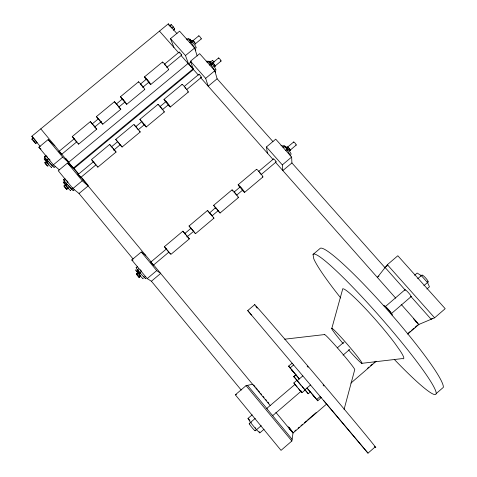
<?xml version="1.0" encoding="UTF-8"?>
<svg xmlns="http://www.w3.org/2000/svg" width="477" height="477" viewBox="0 0 477 477"><rect width="100%" height="100%" fill="white"/><g stroke="black" fill="none" stroke-linecap="round" stroke-linejoin="round"><path stroke-width="0.72" d="M93.76 125.618L96.753 129.166L78.651 144.137L78.019 143.255M76.731 141.872L75.938 141.001M236.532 195.248L235.441 193.698M252.566 384.265L246.054 385.637L235.334 394.813L281.031 450.36L291.864 441.01L293.087 432.478M292.52 431.977L288.191 426.754M66.631 189.035L64.884 186.722M291.685 431.119L289.944 429.175L291.685 431.119L291.375 430.469M74.162 138.861L74.943 139.839M65.415 184.563L65.993 185.392M74.215 189.745L73.303 190.502A7.399 0.465 49.2 0 1 71.395 188.975L64.085 181.141L63.674 179.602L65.051 178.464M288.979 427.845L289.628 428.775L289.235 427.911M94.064 125.964L90.368 121.599L72.242 136.571L78.651 144.137M344.078 409.421L354.757 369.574A23.206 1.121 49.3 0 0 338.628 349.247A23.206 1.121 49.3 0 0 324.545 334.812M331.753 328.629L342.462 289.885A46.352 4.508 48.8 0 1 360.755 303.724A46.352 4.508 48.8 0 1 395.165 343.714L400.114 350.738A46.352 4.508 48.8 0 1 402.397 358.579L361.655 363.349M214.245 62.117L212.509 60.376L212.676 60.907M282.98 147.739L284.375 146.552A2.027 0.31 50.2 0 1 285.622 147.596A2.027 0.31 50.2 0 1 286.921 149.414L289.998 154.959A7.393 1.121 50.2 0 1 290.505 155.949M46.537 155.979L44.743 157.66L52.19 165.668A7.399 0.459 49.1 0 0 54.241 167.379L55.6 166.252M417.828 324.885L434.613 317.813L445.19 308.685L397.824 255.75L387.348 264.711L377.355 277.423L378.988 276.022M436.193 393.579L443.306 387.396A93.057 10.029 48.7 0 0 385.333 307.558A93.057 10.029 48.7 0 0 319.864 248.654L313.031 254.462L313.765 258.755A93.104 9.087 48.8 0 0 340.739 298.012M374.624 446.55A93.528 0.942 49.7 0 0 322.482 383.347A93.528 0.942 49.7 0 0 254.73 304.63L247.73 310.587L366.658 451.558L368.005 453.15L375.095 446.991M321.122 397.579L317.801 400.781L316.71 399.511L320.21 396.494M294.768 431.023L295.895 430.057M298.143 428.119L299.264 427.148M300.951 425.693L302.639 424.238M304.32 422.789L306.568 420.845M307.695 419.879L316.126 412.611M367.26 368.506L368.942 367.051M370.629 365.597L372.316 364.142M373.998 362.693L375.685 361.238M408.276 333.125L410.524 331.187M411.651 330.221L413.899 328.277M415.02 327.311L417.268 325.374M326.733 403.941L293.003 433.038L275.885 412.39M350.905 383.097L376.204 361.274M407.686 334.121L418.925 324.426L401.163 304.344M432.234 318.338L431.148 319.274L411.061 296.676M297.105 386.972L293.826 382.977L296.956 380.288L298.978 382.769M310.336 391.885L308.231 393.746L297.207 380.729L302.829 375.9M417.673 278.711L421.292 275.605L427.499 282.539L429.461 286.796L426.897 289.002M249.203 423.534L255.255 418.377M295.024 384.379L266.709 408.497L292.115 439.251M337.293 347.87L344.066 342.051M385.285 306.645L405.051 289.67M420.857 276.088L421.99 275.122M255.112 430.773L256.805 429.318M272.588 415.741L301.339 391.021M343.052 355.15L349.82 349.337M391.534 313.467L411.263 296.503M423.88 285.651L428.173 281.961M252.184 414.829L247.992 418.436L250.485 422.473L256.465 429.765L261.241 425.657M304.863 389.822L310.491 384.981M299.389 389.685L301.989 392.696L305.125 390.001M256.465 429.765L259.846 432.877L264.055 429.258M387.831 265.218L385.142 267.514L404.925 289.772M293.868 376.669L294.756 377.677L293.868 376.669L295.961 374.874L299.317 378.917L288.597 366.103L292.145 363.224M290.117 367.928L293.593 364.947M294.333 377.146L293.856 376.562L295.931 374.779M414.596 275.259L417.154 273.059L421.292 275.605M147.184 278.61L156.7 270.602L160.671 273.434L151.412 281.227L147.184 278.61L131.789 259.941L141.275 251.987L145.64 255.308M291.644 157.052L291.912 162.937L282.843 170.575L282.318 164.899L291.644 157.052L275.73 139.165L266.434 146.964L267.382 153.099M145.67 278.306A7.471 0.495 49.7 0 1 144.334 277.489L137.436 270.137L136.249 267.675L137.65 266.494M186.519 235.495L189.351 238.858L170.844 254.426L164.338 246.746L182.876 231.178L186.298 235.227M190.478 227.773L189.041 225.997L207.507 210.476L211.061 214.411L213.946 218.168L195.51 233.676L193.698 231.595M215.693 208.121L213.654 205.319L232.049 189.858M238.172 184.718L256.507 169.317M137.4 270.042L138.819 268.849M137.078 271.192L138.02 270.405L140.578 273.5L139.636 274.287L137.078 271.192L138.014 272.134M284.966 147.602L285.884 146.827L287.202 148.287L287.917 149.504L286.999 150.279M137.418 271.801L138.36 271.008M150.774 262.094L166.717 248.696M184.366 233.861L191.199 228.119M209.552 212.975L215.687 207.537M233.909 192.225L240.169 186.96M258.391 171.648L273.762 158.728M286.862 147.721L293.695 141.979M137.698 273.249L136.535 274.06L137.126 274.513M136.911 274.651L136.696 274.353L137.817 273.446M286.886 148.156L287.971 147.244L290.213 150.1M286.278 149.062L287.202 148.287M138.7 273.351L139.642 272.558M139.648 272.814L141.538 271.228L140.244 269.767M285.55 150.619L286.933 149.456M138.151 276.159L138.771 276.827L139.874 275.897M289.08 150.827L290.159 149.921M153.385 265.164L168.751 252.244M186.96 236.932L193.787 231.19M211.997 215.878L218.257 210.613M237.039 194.825L242.727 190.037M260.937 174.731L276.302 161.81M290.529 149.85L296.217 145.062M138.968 277.006L140.28 276.219M218.156 211.025L220.082 213.004L238.452 197.556M244.564 192.41L262.869 177.015M144.334 277.489L145.741 276.308M71.395 188.975L72.778 187.831M114.14 149.76L109.65 144.442L91.459 159.61L97.874 167.129L116.06 152.038L113.097 148.52M120.675 145.378L122.106 147.011L140.226 131.974L134.228 124.67L133.858 124.372L115.714 139.415L117.491 141.597M143.959 124.563L146.26 126.971L164.315 111.982M170.319 106.997L188.308 92.067M72.909 188.534L82.259 180.771L88.126 185.947L79.033 193.501L72.909 188.534L58.224 170.724L67.537 163.015L73.774 168.637L193.429 69.493L190.496 61.229L199.63 53.668L214.823 70.739L217.118 78.783L272.963 141.615M217.118 78.783L208.199 86.188L205.659 78.347L214.823 70.739M67.889 163.838L69.022 162.901L78.532 174.373M198.36 75.068L188.534 63.96L191.307 61.664M64.013 180.956L65.403 179.799M207.048 62.415L208.485 61.229L209.153 61.76L214.525 70.179A7.322 1.061 51.2 0 1 215.24 72.665M141.55 121.647L139.898 119.363L157.976 104.374M163.993 99.389L182.011 84.453M208.699 62.374L210.017 61.67L211.263 63.059L212.098 64.395L211.192 65.146M64.156 182.834L63.978 182.429L64.902 181.659L65.081 182.065L64.156 182.834L65.385 184.319L66.428 185.392L67.352 184.629L66.309 183.55L65.385 184.319M210.017 61.67L209.111 62.421L210.357 63.811L211.263 63.059M210.232 62.272L212.509 60.376M66.106 183.556L67.967 182.011L66.345 180.145M209.498 65.17L210.864 64.043M77.864 174.677L93.88 161.393M111.612 146.689L117.336 141.943M135.641 126.763L141.931 121.546M159.664 106.842L165.954 101.625M184.259 86.444L199.13 74.108M211.573 63.829L218.579 57.979M64.395 186.507L64.21 186.251L65.856 184.921M66.225 188.653L67.311 187.753M213.803 66.22L214.865 65.337L212.635 62.946M68.104 187.55L66.476 188.898L66.208 188.63M66.75 189.119L67.871 188.147M80.452 177.712L95.883 164.905M113.604 150.201L120.466 144.507M138.187 129.804L145.05 124.115M162.198 109.883L168.482 104.666M186.775 89.491L201.64 77.155M214.787 66.249L221.078 61.032M36.324 141.484L33.402 137.805L31.911 139.034L35.721 143.655L37.212 142.42M173.24 30.284L174.707 29.073L173.324 26.897L171.35 24.673L169.788 25.448M59.422 169.931L53.364 164.827L38.864 147.238L48.129 139.594L54.843 145.801M173.944 47.461L170.504 38.655L179.59 31.16L194.598 48.016L197.198 55.946M44.689 157.505L44.564 156.414L45.935 155.281M187.056 39.949L188.469 38.756L189.107 39.257L194.646 47.843A7.322 1.037 51.5 0 1 195.516 50.502M47.933 160.874L48.076 161.226L47.157 161.989L46.084 160.874L44.731 159.056L45.649 158.298M98.268 118.898L96.402 116.615L114.462 101.69L120.657 109.012L120.812 109.269L102.776 124.187L100.707 121.802M122.213 99.109L120.472 96.73L138.467 81.859M144.453 76.91L162.389 62.099M189.13 39.99L190.037 39.245L192.13 41.982L191.229 42.727L190.651 41.821M44.868 159.407L45.786 158.644L48.076 161.226M191.271 40.617L190.365 41.362L189.542 40.45M46.752 160.057L48.6 158.531L50.079 160.063M46.084 160.874L47.002 160.117M189.47 42.674L190.83 41.553M46.221 161.941L45.071 162.937L46.275 162.091M58.838 151.513L74.323 138.712M92.103 124.02L98.417 118.803M116.197 104.111L122.506 98.894M140.286 84.202L146.594 78.985M179.286 51.969L164.374 64.294L164.66 64.61M193.054 40.593L198.79 35.853M46.221 162.18L45.053 162.919M47.378 165.692L48.457 164.798M61.414 154.536L76.892 141.741M94.661 127.049L101.541 121.361M118.737 107.14L125.04 101.929L120.472 96.73M142.814 87.237L149.116 82.02M166.89 67.329L181.791 55.004M195.552 43.634L201.282 38.893M52.19 165.668L53.561 164.529M53.364 164.827L62.666 157.13L69.022 162.901M188.534 63.96L185.475 55.559L194.598 48.016M124.622 102.024L126.745 104.314L144.781 89.443M150.762 84.501L168.667 69.69M40.217 146.457L31.81 136.261L168.298 23.85L176.991 33.634M32.025 139.457L33.521 138.223M169.305 25.847L169.878 25.883L171.35 24.673M33.933 141.776L35.429 140.542M173.324 26.897L171.857 28.107L169.878 25.883M192.869 40.778L194.211 41.946L195.302 43.86M140.363 84.137L142.235 86.194M415.586 321.504L416.516 322.184M142.856 87.184L142.504 86.546M235.334 394.813L236.479 394.449M126.745 104.314L125.087 101.941M284.632 339.201L324.7 334.544M188.409 38.834L186.751 38.977A7.322 1.037 51.5 0 0 186.525 39.126M120.812 109.269L119.393 107.82M189.667 39.245L190.037 39.245M191.754 41.976L192.13 41.982M208.413 61.289L206.535 61.199A7.322 1.061 51.2 0 0 206.267 61.306M174.111 29.031L174.707 29.073M211.681 64.341L212.098 64.395M139.898 119.363L146.26 126.971M144.316 124.682L141.86 121.748M276.028 161.828L275.181 160.284L273.72 159.127M140.226 131.974L139.356 131.133M96.402 116.615L102.776 124.187M284.37 146.57L281.627 145.563A7.393 1.121 50.2 0 0 281.072 145.795M285.294 146.588L285.884 146.827M287.327 149.259L287.917 149.504M214.9 65.945L214.865 65.337M168.894 252.124L166.288 249.054M164.338 246.746L164.744 247.122M131.789 259.941L132.946 260.722M213.654 205.319L220.082 213.004M168.238 104.618L165.895 101.673L166.503 102.621M209.439 212.784L212.009 215.819M115.714 139.415L119.554 143.899M213.946 218.168L213.344 217.601M200.978 77.155C202.248 77.775 198.748 73.416 199.01 74.71M117.634 141.699L118.833 143.088M38.864 147.238L41.004 149.086M31.81 136.261L32.919 137.245M66.458 188.88L67.007 189.417L66.488 188.665M64.431 186.298L63.9 185.78L64.628 186.817M68.42 188.081L66.738 186.298M45.387 163.152L44.832 162.603L45.524 163.593M47.36 165.668L47.605 165.746M267.168 408.908L247.491 385.333M93.45 161.894L93.653 162.204M247.992 418.436L249.936 420.243M148.514 81.966C149.599 82.712 146.141 78.449 146.528 79.528M300.898 391.402L300.015 390.413M135.802 126.661L138.169 129.571M138.747 276.803L139.439 277.453L137.889 275.414M136.971 274.406L136.297 273.774L136.714 274.37M72.242 136.571L74.233 138.759M413.601 318.863L417.673 323.388M293.826 382.977L295.054 384.349M180.998 54.622C183.305 56.364 177.724 49.805 179.751 53.108M64.228 186.042L64.681 186.549M66.679 189.16L65.909 188.314M47.104 165.412L47.933 166.234L47.682 165.769M45.184 162.895L45.643 163.408M63.978 182.429L64.675 183.144M44.731 159.056L45.446 159.801M124.586 101.744C125.534 102.573 122.112 98.393 122.583 99.317M136.953 274.382L137.245 274.698M138.95 277.065L137.042 274.877M140.506 275.76L139.791 274.99M189.041 225.997L192.499 230.015M191.05 228.37L192.028 229.509M31.911 139.034L33.7 140.918M217.673 210.232C219.337 211.728 213.803 205.438 216.397 208.747M45.494 163.206L46.627 164.499L46.263 164.04M46.8 165.09L47.122 165.436M47.271 165.638L46.466 164.714M48.791 164.38L47.217 162.597M234.481 192.607L235.101 193.298M415.861 321.391L415.127 320.616L416.522 322.196M164.923 64.878L165.555 65.599M59.858 152.199C56.346 148.472 64.61 158.048 60.525 152.968M143.994 124.366L142.772 122.941M65.576 187.944L66.023 188.487M92.043 160.159L93.349 161.625M111.576 146.719L112.435 147.733M387.348 264.711L434.613 317.813M241.505 188.987C244.981 192.595 238.303 184.492 240.849 188.194M116.931 104.541L116.37 103.968L116.579 104.278M289.467 428.161L289.76 428.489M291.912 162.937L385.136 267.83M160.528 107.242L161.16 107.975M116.06 152.038L114.653 150.38M288.597 366.097L295.907 374.725M170.504 38.655L185.475 55.559M190.496 61.229L205.659 78.347M266.434 146.964L282.318 164.899M159.479 31.112L178.684 52.822M181.147 55.606L188.045 63.399M200.334 77.304L272.874 159.306M275.336 162.091L395.737 298.208M165.245 247.676L165.907 248.422M193.352 231.13L193.573 231.375L192.696 230.302M304.994 389.864L302.096 386.483M289.068 427.75L289.944 428.745M293.856 376.562L296.915 380.115M46.502 164.798L45.697 163.855M64.812 187.097L65.623 188.039M138.169 276.183L137.471 275.366M310.33 391.939L306.973 388.004L316.71 399.511M94.863 163.653L95.937 164.821M184.843 233.515L185.529 234.32M189.351 238.858L187.568 236.747M100.331 121.313L100.862 121.915L100.122 121.009M259.595 172.71L259.929 173.109M184.903 87.625L185.553 88.418M90.368 121.599L93.098 124.831M96.73 129.142L94.082 126M75.002 140.023L75.855 141.019M167.457 103.795L166.807 103.008M147.948 81.352L147.298 80.571M99.138 119.84L98.322 118.892L98.548 119.178M187.199 236.306L187.407 236.556L187.085 236.163M321.265 397.746L321.015 397.454M292.007 370.14L291.507 369.556L292.771 371.07M298.662 388.827L299.938 390.365M117.229 104.886L118.91 106.997M186.185 235.101L187.139 236.216M323.597 400.477L368.005 453.15M298.942 389.196L296.813 386.662M184.343 232.931L182.876 231.178M111.463 146.6L109.65 144.442M247.73 310.587L251.457 315.011M292.228 370.426L292.8 371.076M94.524 163.253L93.897 162.508M192.362 229.908L195.51 233.676M99.282 119.954L100.122 120.955M310.241 391.742L317.801 400.781M313.681 395.898C310.891 392.547 316.716 399.517 313.914 396.148M299.049 382.93L301.029 385.291M47.605 157.416L46.591 156.134M139.379 274.519L138.276 273.154M45.792 163.933L46.138 164.344M65.695 187.634L66.088 188.099M65.254 187.574L64.467 186.662M119.167 143.488L122.106 147.011M119.483 143.869L120.192 144.734M305.173 389.936L308.231 393.746M297.207 380.729L294.452 377.39M65.826 158.442L68.676 161.882M73.434 167.612L78.663 173.92M81.99 177.933L88.173 185.386M253.621 384.897L255.052 386.614M256 387.759L257.425 389.482M258.379 390.627L259.804 392.35M260.752 393.495L261.706 394.64M263.131 396.363L264.085 397.508M265.51 399.225L266.458 400.376M267.889 402.093L268.837 403.238M40.795 128.862L68.551 162.335M79.48 175.518L151.292 262.123M153.195 264.419L270.179 405.504M48.129 139.594L62.666 157.13M67.537 163.015L82.259 180.771M141.275 251.987L156.7 270.602M123.71 100.742L122.798 99.604M122.988 100.075L123.811 101.07M246.054 385.637L291.864 441.01M45.804 160.171L47.157 161.989M296.384 386.108L294.911 384.271M79.033 193.501L133.101 259.029M151.412 281.227L241.219 390.067M34.839 142.295L35.721 143.655M290.714 429.789L290.016 428.942L290.708 429.777M152.753 264.21L150.857 262.111L153.379 265.075L153.01 264.538M137.161 274.979L137.489 275.39M45.351 163.432L45.81 163.951M135.546 126.632L134.341 125.093M169.83 253.078L170.361 253.752M301.44 391.981L301.989 392.696M97.159 166.151L97.874 167.129M208.848 212.337L207.507 210.476M161.488 108.38L162.252 109.4M290.809 429.789L292.091 431.429M115.547 103.181L114.462 101.69M137.179 275.002L136.482 274.126M46.871 162.174L46.329 161.387M66.255 188.355L66.512 188.689M47.217 165.221L47.467 165.543M260.251 173.509L260.537 173.89M146.731 79.826L146.994 80.178M138.801 276.547L139.022 276.851M166.181 66.398L166.628 67.06M272.307 415.115L272.629 415.705M259.112 431.703L259.846 432.877M139.004 276.827L139.177 277.149M139.29 273.679L139.636 274.287M66.243 184.987L66.428 185.392M168.298 23.85L168.822 25.233M254.73 304.63L254.831 304.94M255.833 428.4A4.675 0.364 50.7 0 1 255.177 427.69M251.212 422.646A4.675 0.364 50.7 0 1 250.98 422.223M313.031 254.462A93.104 9.087 48.8 0 1 370.963 306.645A93.104 9.087 48.8 0 1 435.036 389.315A93.104 9.087 48.8 0 1 394.682 359.813M348.532 349.844A23.194 1.371 49.2 0 0 359.771 359.586L357.19 356.188A23.194 1.371 49.2 0 0 333.518 329.506A23.194 1.371 49.2 0 0 343.249 343.72M383.943 305.864A6.302 0.757 48.6 0 1 388.737 309.859A6.302 0.757 48.6 0 1 391.975 314.987M386.263 307.611A4.621 0.555 48.6 0 1 386.966 308.279M387.753 309.084A4.621 0.555 48.6 0 1 390.597 312.536M390.991 313.156A4.621 0.555 48.6 0 1 391.188 313.58M257.198 308.166A93.528 0.942 49.7 0 1 255.857 306.461M307.176 366.133A46.561 0.465 49.7 0 1 308.136 367.254M323.072 384.915A46.561 0.465 49.7 0 1 324.002 386.018M136.249 267.675A7.471 0.495 49.7 0 1 136.845 267.794M144.203 277.089A5.819 0.388 49.7 0 1 143.589 276.493M144.746 277.417A5.819 0.388 49.7 0 1 144.597 277.405M143.082 278.437A5.819 0.399 49.7 0 1 138.825 274.233A5.819 0.399 49.7 0 1 136.207 270.244M63.674 179.602A7.399 0.465 49.2 0 1 64.067 179.686M72.23 189.435A5.76 0.364 49.2 0 1 68.271 185.356M70.483 190.144A5.76 0.376 49.2 0 1 66.893 186.817A5.76 0.376 49.2 0 1 63.524 182.142M44.564 156.414A7.399 0.459 49.1 0 1 45.035 156.599M53.132 166.264A5.76 0.358 49.1 0 1 49.059 162.049M51.45 167.039A5.76 0.37 49.1 0 1 47.694 163.498A5.76 0.37 49.1 0 1 44.486 159.026M198.808 35.996A1.98 0.304 51.7 0 1 200.298 37.212A1.98 0.304 51.7 0 1 201.061 38.87M138.598 82.157A4.961 0.352 50.7 0 1 141.967 85.508A4.961 0.352 50.7 0 1 144.388 89.247M146.075 79.391A4.961 0.394 50.8 0 1 145.348 77.548A4.961 0.394 50.8 0 1 150.321 83.654A4.961 0.394 50.8 0 1 148.46 82.318M162.788 62.988A4.955 0.519 51.1 0 1 163.557 62.875A4.955 0.519 51.1 0 1 167.6 67.764A4.955 0.519 51.1 0 1 168.208 69.541M287.41 147.113A2.397 0.376 50.2 0 1 289.08 148.264A2.397 0.376 50.2 0 1 290.278 150.464M283.648 145.718A5.754 0.888 50.2 0 1 288.275 149.587A5.754 0.888 50.2 0 1 290.678 154.286M212.503 63.071A2.373 0.352 51.3 0 1 213.153 63.125A2.373 0.352 51.3 0 1 215.139 65.641A2.373 0.352 51.3 0 1 214.829 66.023M208.819 61.694A5.7 0.835 51.3 0 1 213.231 65.415A5.7 0.835 51.3 0 1 215.312 69.928M194.389 48.058A5.7 0.811 51.5 0 1 194.688 48.732M192.648 40.646A2.373 0.346 51.6 0 1 194.419 42.119A2.373 0.346 51.6 0 1 195.361 44.087M189.035 39.144A5.7 0.823 51.5 0 1 193.799 43.681A5.7 0.823 51.5 0 1 195.612 47.801M218.675 58.343A1.98 0.31 51.4 0 1 219.229 58.373A1.98 0.31 51.4 0 1 220.881 60.472A1.98 0.31 51.4 0 1 220.607 60.806M158.394 105.149A4.961 0.358 50.5 0 1 159.133 105.334A4.961 0.358 50.5 0 1 163.217 110.235A4.961 0.358 50.5 0 1 163.861 111.719M165.525 101.768A4.961 0.399 50.6 0 1 164.97 100.11A4.961 0.399 50.6 0 1 169.931 106.216A4.961 0.399 50.6 0 1 167.904 104.696M182.077 84.751A4.955 0.531 50.9 0 1 185.744 88.132A4.955 0.531 50.9 0 1 187.795 91.858M293.701 142.247A1.997 0.328 50.2 0 1 294.392 142.426A1.997 0.328 50.2 0 1 296.014 144.412A1.997 0.328 50.2 0 1 295.889 144.919M232.669 191.021A5.014 0.382 50 0 1 233.098 190.734A5.014 0.382 50 0 1 237.48 195.892A5.014 0.382 50 0 1 237.784 197.043M240.068 187.634A5.008 0.423 50 0 1 238.852 185.201A5.008 0.423 50 0 1 243.991 191.241A5.008 0.423 50 0 1 242.531 190.532M256.459 169.49A5.003 0.56 50.1 0 1 260.299 173.014A5.003 0.56 50.1 0 1 262.6 176.919M421.954 275.39A4.609 0.805 48 0 1 426.044 278.413A4.609 0.805 48 0 1 427.475 281.782M255.094 430.594A4.675 0.376 50.7 0 1 251.445 426.867A4.675 0.376 50.7 0 1 249.769 423.934M405.068 290.451A4.615 0.686 48.3 0 1 406.446 290.684A4.615 0.686 48.3 0 1 410.393 295.126A4.615 0.686 48.3 0 1 410.369 296.414M80.75 177.438L78.168 174.433L80.75 177.438M188.284 63.274L68.503 162.43L73.267 168.178L193.191 68.819L188.284 63.274M293.558 371.988L293.021 371.368L293.558 371.988"/></g></svg>
